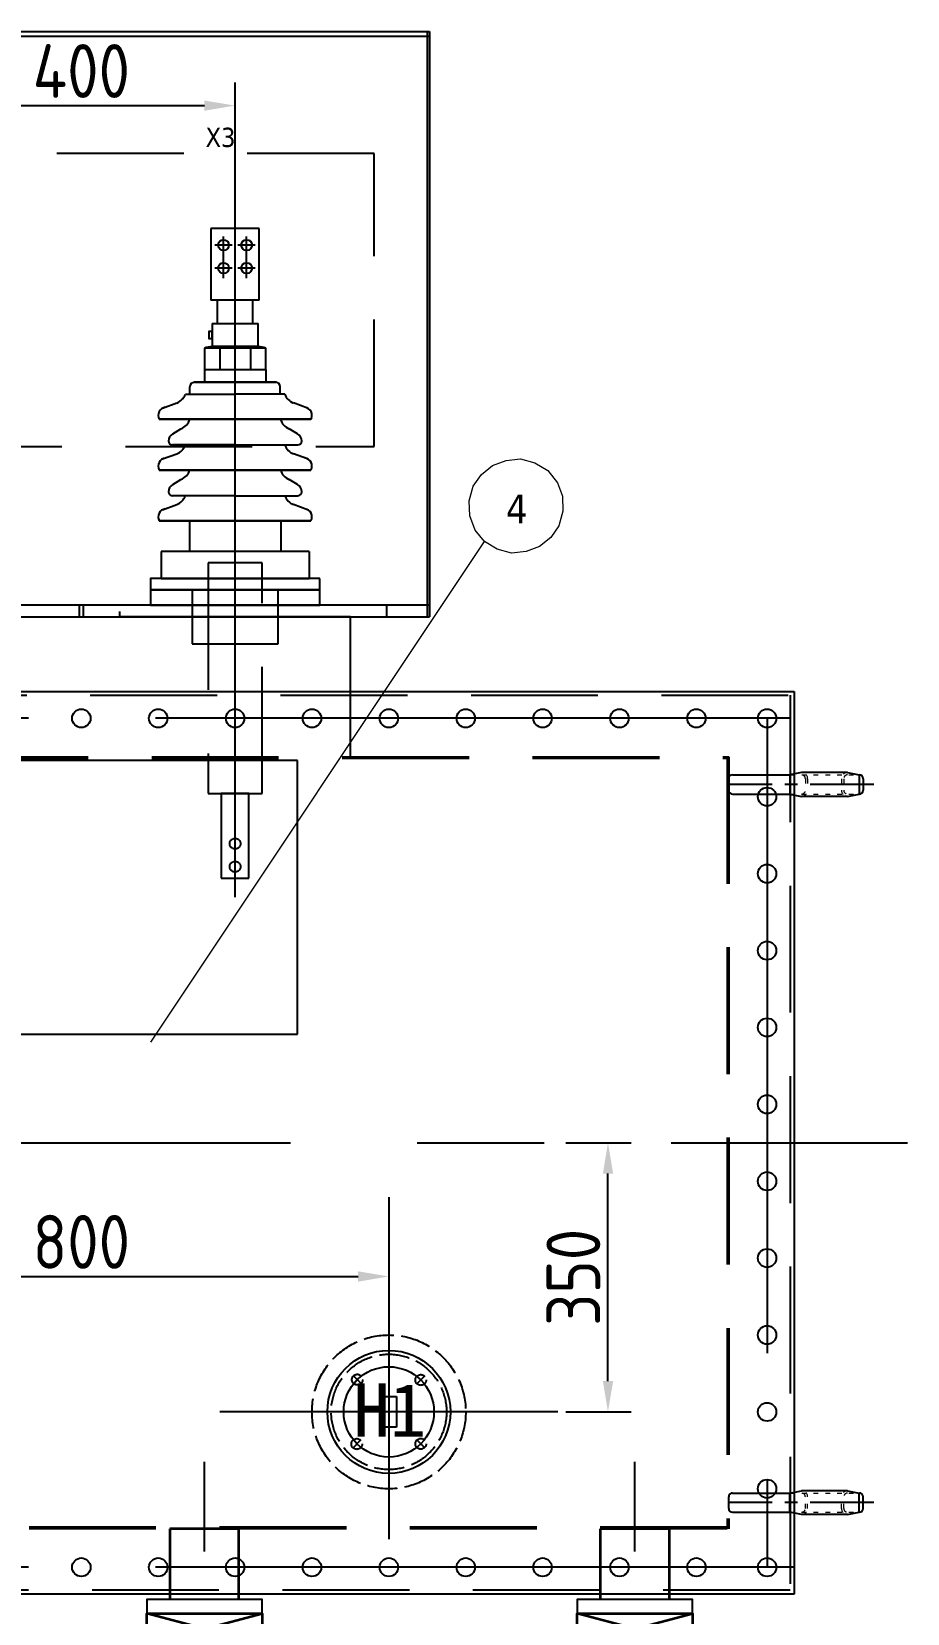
# Model space of a CAD drawing. Header units: millimetres. Extents: x 170753 to 421125, y -418833 to -179812.
# Drawn here: x 173945 to 175084, y -186374 to -184317 of the extents above; entities that cross this region are included whole.
import ezdxf

# ---------------------------------------------------------------- set-up
doc = ezdxf.new("R2010")
doc.units = ezdxf.units.MM
doc.header["$LTSCALE"] = 13
for name, pattern in [('4 点画线', [9, 6.25, -1.25, 0.25, -1.25]), ('ACAD_ISO03W100', [1.18, 0.47, -0.71]), ('AM_ISO02W050', [7.5, 6, -1.5]), ('CENTER', [50.8, 31.75, -6.35, 6.35, -6.35]), ('CENTERX2', [101.6, 63.5, -12.7, 12.7, -12.7]), ('HIDDEN', [9.525, 6.35, -3.175])]:
    doc.linetypes.add(name, pattern=pattern)
doc.layers.get('0').update_dxf_attribs({"color": 1, "linetype": 'CENTER'})
for name, color, linetype, lineweight in [('05', 4, 'Continuous', 35), ('标注、文本', 3, 'Continuous', 25), ('铁心', 3, 'Continuous', 0)]:
    doc.layers.add(name, color=color, linetype=linetype, lineweight=lineweight)
for name, color, linetype in [('1', 4, 'Continuous'), ('2细线层', 4, 'Continuous'), ('3', 6, 'HIDDEN'), ('4', 2, 'HIDDEN')]:
    doc.layers.add(name, color=color, linetype=linetype)
doc.styles.add('Note Text (ANSI)', font='arial.ttf')
doc.styles.get("Standard").update_dxf_attribs({"font": 'gbenor.shx', "bigfont": 'gbcbig.shx'})
doc.styles.add('Tahoma$001', font='tahoma.ttf', dxfattribs={"height": 2.159784})
doc.styles.add('Tahoma_txtstyle_37.59_0_0', font='tahoma.ttf')
doc.dimstyles.new('1-15', dxfattribs={"dimscale": 20, "dimtxt": 3.5, "dimasz": 2, "dimexe": 1.5, "dimexo": 0.5, "dimgap": 0.5, "dimtad": 1, "dimtoh": 1, "dimdec": 1, "dimdsep": 46, "dimtxsty": 'Standard', "dimcen": 2.5, "dimclrd": 3, "dimclre": 3, "dimclrt": 3, "dimadec": 0, "dimazin": 2, "dimtfac": 1, "dimtdec": 1, "dimtmove": 0, "dimatfit": 2, "dimfxl": 1, "dimarcsym": 0})

# ---------------------------------------------------------------- blocks, each defined once
blk = doc.blocks.new('*D636')
at = {"layer": 'Defpoints', "color": 0, "transparency": 16777216}
for p in [(173609.5, -185884), (174409.5, -185884), (174409.5, -185936.2)]:
    blk.add_point(p, dxfattribs=at)
at = {"layer": '标注、文本', "color": 3, "lineweight": -2, "transparency": 16777216}
for p, q in [((173609.5, -185894), (173609.5, -185966.2)), ((174409.5, -185894), (174409.5, -185966.2)), ((173649.5, -185936.2), (174369.5, -185936.2))]:
    blk.add_line(p, q, dxfattribs=at)
at = {"layer": '标注、文本', "color": 3, "transparency": 16777216}
for points in [[(173649.5, -185929.5), (173649.5, -185942.9), (173609.5, -185936.2)], [(174369.5, -185929.5), (174369.5, -185942.9), (174409.5, -185936.2)]]:
    blk.add_solid(points, dxfattribs=at)
at = {"layer": '标注、文本', "color": 3, "transparency": 16777216, "insert": (174009.5, -185891.2), "char_height": 70, "attachment_point": 5}
blk.add_mtext('800', dxfattribs=at)
blk = doc.blocks.new('A$C392507CE')
at = {"layer": '05', "linetype": 'ByBlock'}
for p, q in [((0.5, 94.6), (-149.5, 54.6)), ((-149.5, 94.6), (0.5, 54.6))]:
    blk.add_line(p, q, dxfattribs=at)
blk.add_lwpolyline([(0.5, 94.6), (-149.5, 94.6), (-149.5, 54.6), (0.5, 54.6)], close=True, dxfattribs=at)
blk = doc.blocks.new('sdxs2100')
at = {"layer": '05', "ltscale": 200}
for p, q in [((173675.5, -196584.4), (173585.5, -196584.4)), ((173585.5, -196584.4), (173585.5, -196676.4)), ((173675.5, -196676.4), (173675.5, -196584.4)), ((174235.5, -196584.4), (174145.5, -196584.4)), ((174145.5, -196584.4), (174145.5, -196676.4)), ((174235.5, -196676.4), (174235.5, -196584.4))]:
    blk.add_line(p, q, dxfattribs=at)
at = {"layer": '1', "color": 1, "linetype": 'CENTERX2', "lineweight": -3}
for p, q in [((173630.5, -197604.4), (173630.5, -196497.1)), ((174190.5, -197604.4), (174190.5, -196497.1))]:
    blk.add_line(p, q, dxfattribs=at)
at = {"layer": '1'}
for points in [[(173705.5, -196694.4), (173705.5, -196676.4), (173555.5, -196676.4), (173555.5, -196694.4)], [(174265.5, -196694.4), (174265.5, -196676.4), (174115.5, -196676.4), (174115.5, -196694.4)]]:
    blk.add_lwpolyline(points, close=True, dxfattribs=at)
at = {"layer": '1', "extrusion": (0, 0, -1), "zscale": -1, "rotation": 180}
for p in [(-173705, -196639.8), (-174265, -196639.8)]:
    blk.add_blockref('A$C392507CE', p, dxfattribs=at)
blk = doc.blocks.new('*D660')
at = {"layer": 'Defpoints', "color": 0, "transparency": 16777216}
for p in [(174209.5, -184413.5), (173809.5, -184573.4), (174209.5, -184573.4)]:
    blk.add_point(p, dxfattribs=at)
at = {"layer": '标注、文本', "color": 3, "lineweight": -2, "transparency": 16777216}
for p, q in [((173809.5, -184563.4), (173809.5, -184383.5)), ((174209.5, -184563.4), (174209.5, -184383.5)), ((173849.5, -184413.5), (174169.5, -184413.5))]:
    blk.add_line(p, q, dxfattribs=at)
at = {"layer": '标注、文本', "color": 3, "transparency": 16777216}
for points in [[(173849.5, -184406.9), (173849.5, -184420.2), (173809.5, -184413.5)], [(174169.5, -184406.9), (174169.5, -184420.2), (174209.5, -184413.5)]]:
    blk.add_solid(points, dxfattribs=at)
at = {"layer": '标注、文本', "color": 3, "transparency": 16777216, "insert": (174009.5, -184368.5), "char_height": 70, "attachment_point": 5}
blk.add_mtext('400', dxfattribs=at)
blk = doc.blocks.new('*D673')
at = {"layer": 'Defpoints', "color": 0, "transparency": 16777216}
for p in [(174629.5, -185762.3), (174694.5, -185762.3), (174629.5, -186112.3)]:
    blk.add_point(p, dxfattribs=at)
at = {"layer": '标注、文本', "color": 3, "lineweight": -2, "transparency": 16777216}
for p, q in [((174639.5, -185762.3), (174724.5, -185762.3)), ((174694.5, -186072.3), (174694.5, -185802.3)), ((174639.5, -186112.3), (174724.5, -186112.3))]:
    blk.add_line(p, q, dxfattribs=at)
at = {"layer": '标注、文本', "color": 3, "transparency": 16777216}
for points in [[(174687.9, -185802.3), (174701.2, -185802.3), (174694.5, -185762.3)], [(174687.9, -186072.3), (174701.2, -186072.3), (174694.5, -186112.3)]]:
    blk.add_solid(points, dxfattribs=at)
at = {"layer": '标注、文本', "color": 3, "transparency": 16777216, "insert": (174649.5, -185937.3), "char_height": 70, "attachment_point": 5, "rotation": 90}
blk.add_mtext('350', dxfattribs=at)

msp = doc.modelspace()

# ---------------------------------------------------------------- linework, layer by layer
at = {"color": 4, "linetype": 'Continuous'}
for p, q in [((174399.49, -186132.29), (174399.49, -186092.29)), ((174399.49, -186092.29), (174419.49, -186092.29)), ((174419.49, -186092.29), (174419.49, -186132.29)), ((174419.49, -186132.29), (174399.49, -186132.29))]:
    msp.add_line(p, q, dxfattribs=at)
at = {"color": 2, "linetype": 'AM_ISO02W050', "ltscale": 0.5}
for centre, radius in [((174409.49, -186112.29), 100), ((174409.49, -186112.29), 75), ((174368.44, -186070.35), 7), ((174450.99, -186070.79), 7), ((174367.77, -186154.02), 7), ((174450.99, -186153.79), 7)]:
    msp.add_circle(centre, radius, dxfattribs=at)
at = {"color": 4, "linetype": 'Continuous'}
msp.add_circle((174409.49, -186112.29), 80, dxfattribs=at)
at = {"layer": '1'}
for p, q in [((172756.49, -184317.31), (174462.49, -184317.31)), ((172756.49, -184323.31), (174462.49, -184323.31)), ((174459.49, -184317.31), (174459.49, -185078.31)), ((174462.49, -184317.31), (174462.49, -185078.31)), ((174240.99, -184573.36), (174177.99, -184573.36)), ((174177.99, -184573.36), (174177.99, -184666.36)), ((174240.99, -184666.36), (174240.99, -184573.36)), ((174240.99, -184666.36), (174177.99, -184666.36)), ((174186.43, -184696.97), (174186.43, -184666.36)), ((174232.55, -184696.97), (174232.55, -184666.36)), ((174179.49, -184696.97), (174179.49, -184726.97)), ((174179.49, -184696.97), (174239.49, -184696.97)), ((174239.49, -184726.97), (174239.49, -184696.97)), ((174249.49, -184728.97), (174169.49, -184728.97)), ((174169.49, -184728.97), (174169.49, -184756.97)), ((174239.49, -184726.97), (174179.49, -184726.97)), ((174179.49, -184726.97), (174239.49, -184726.97)), ((174189.49, -184728.97), (174189.49, -184756.97)), ((174229.49, -184726.97), (174239.49, -184726.97)), ((174229.49, -184728.97), (174229.49, -184756.97)), ((174249.49, -184756.97), (174249.49, -184728.97)), ((174150.79, -184788.8), (174150.79, -184779.25)), ((174209.49, -184773.36), (174156.67, -184773.36)), ((174156.67, -184773.36), (174209.49, -184773.36)), ((174156.67, -184773.36), (174209.49, -184773.36)), ((174209.49, -184773.36), (174169.49, -184773.36)), ((174209.49, -184773.36), (174262.31, -184773.36)), ((174262.31, -184773.36), (174209.49, -184773.36)), ((174262.31, -184773.36), (174209.49, -184773.36)), ((174268.19, -184788.8), (174268.19, -184779.25)), ((174115.23, -184806.91), (174133.49, -184800.26)), ((174144.76, -184788.8), (174209.49, -184788.8)), ((174144.76, -184788.8), (174209.49, -184788.8)), ((174274.22, -184788.8), (174209.49, -184788.8)), ((174274.22, -184788.8), (174209.49, -184788.8)), ((174303.75, -184806.91), (174285.49, -184800.26)), ((174110.88, -184821.37), (174185.67, -184821.37)), ((174209.49, -184821.37), (174110.88, -184821.37)), ((174209.49, -184821.37), (174113.11, -184821.37)), ((174113.11, -184821.37), (174185.67, -184821.37)), ((174209.49, -184821.37), (174113.11, -184821.37)), ((174113.11, -184821.37), (174209.49, -184821.37)), ((174209.49, -184821.37), (174113.11, -184821.37)), ((174209.49, -184821.37), (174305.87, -184821.37)), ((174209.49, -184821.37), (174305.87, -184821.37)), ((174305.87, -184821.37), (174209.49, -184821.37)), ((174209.49, -184821.37), (174305.87, -184821.37)), ((174209.49, -184821.37), (174308.1, -184821.37)), ((174305.87, -184821.37), (174233.31, -184821.37)), ((174308.1, -184821.37), (174233.31, -184821.37)), ((174128.53, -184840.38), (174138.97, -184833.74)), ((174290.45, -184840.38), (174280.01, -184833.74)), ((174209.49, -184854.84), (174127.97, -184854.84)), ((174209.49, -184854.84), (174127.97, -184854.84)), ((174209.49, -184854.84), (174291.01, -184854.84)), ((174209.49, -184854.84), (174291.01, -184854.84)), ((174115.23, -184872.95), (174133.49, -184866.31)), ((174303.75, -184872.95), (174285.49, -184866.31)), ((174110.88, -184887.41), (174185.67, -184887.41)), ((174110.88, -184887.41), (174209.49, -184887.41)), ((174110.88, -184887.41), (174185.67, -184887.41)), ((174209.49, -184887.41), (174110.88, -184887.41)), ((174209.49, -184887.41), (174113.11, -184887.41)), ((174209.49, -184887.41), (174113.11, -184887.41)), ((174209.49, -184887.41), (174113.11, -184887.41)), ((174128.53, -184906.43), (174138.97, -184899.78)), ((174209.49, -184887.41), (174305.87, -184887.41)), ((174209.49, -184887.41), (174305.87, -184887.41)), ((174308.1, -184887.41), (174209.49, -184887.41)), ((174209.49, -184887.41), (174305.87, -184887.41)), ((174209.49, -184887.41), (174308.1, -184887.41)), ((174308.1, -184887.41), (174233.31, -184887.41)), ((174308.1, -184887.41), (174233.31, -184887.41)), ((174290.45, -184906.43), (174280.01, -184899.78)), ((174209.49, -184920.89), (174127.97, -184920.89)), ((174209.49, -184920.89), (174127.97, -184920.89)), ((174209.49, -184920.89), (174291.01, -184920.89)), ((174209.49, -184920.89), (174291.01, -184920.89)), ((174115.23, -184939), (174133.49, -184932.35)), ((174303.75, -184939), (174285.49, -184932.35)), ((174110.88, -184953.46), (174185.67, -184953.46)), ((174110.88, -184953.46), (174209.49, -184953.46)), ((174110.88, -184953.46), (174185.67, -184953.46)), ((174209.49, -184953.46), (174110.88, -184953.46)), ((174209.49, -184953.46), (174113.11, -184953.46)), ((174209.49, -184953.46), (174113.11, -184953.46)), ((174209.49, -184953.46), (174113.11, -184953.46)), ((174150.18, -184953.46), (174150.18, -184993.31)), ((174150.18, -184953.46), (174209.49, -184953.46)), ((174209.49, -184953.46), (174305.87, -184953.46)), ((174209.49, -184953.46), (174305.87, -184953.46)), ((174308.1, -184953.46), (174209.49, -184953.46)), ((174209.49, -184953.46), (174305.87, -184953.46)), ((174209.49, -184953.46), (174308.1, -184953.46)), ((174268.8, -184953.46), (174209.49, -184953.46)), ((174308.1, -184953.46), (174233.31, -184953.46)), ((174308.1, -184953.46), (174233.31, -184953.46)), ((174268.8, -184953.46), (174268.8, -184993.31)), ((174305.87, -184993.31), (174113.11, -184993.31)), ((174113.11, -184993.31), (174113.11, -185028.31)), ((174305.87, -184993.31), (174305.87, -185028.31)), ((174113.11, -185028.31), (174305.87, -185028.31)), ((174280.99, -185043.31), (174137.99, -185043.31)), ((174153.49, -185043.31), (174153.49, -185063.31)), ((174265.49, -185063.31), (174265.49, -185043.31)), ((174462.49, -185063.31), (172756.49, -185063.31)), ((172756.49, -185078.31), (174462.49, -185078.31)), ((174059.49, -185078.31), (174059.49, -185071.63)), ((174359.49, -185078.31), (174059.49, -185078.31)), ((174359.49, -185260.31), (174359.49, -185078.31)), ((172282.49, -185175.31), (174936.49, -185175.31)), ((174936.49, -185175.31), (174936.49, -186349.31)), ((174290.49, -185264.97), (172928.49, -185264.97)), ((174290.49, -185620.97), (174290.49, -185264.97)), ((172928.49, -185620.97), (174290.49, -185620.97)), ((174936.49, -186349.31), (172282.49, -186349.31))]:
    msp.add_line(p, q, dxfattribs=at)
at = {"layer": '1', "color": 1, "linetype": 'CENTERX2', "lineweight": -3}
for p, q in [((174209.49, -185077.87), (174209.49, -184550.01)), ((174205.74, -184594.86), (174183.24, -184594.86)), ((174194.49, -184638.13), (174194.49, -184583.81)), ((174235.74, -184594.86), (174213.24, -184594.86)), ((174224.49, -184638.13), (174224.49, -184583.81)), ((174205.74, -184624.86), (174183.24, -184624.86)), ((174235.74, -184624.86), (174213.24, -184624.86)), ((174209.49, -185442.97), (174209.49, -184978.72)), ((174931.49, -185210.31), (172282.49, -185210.31)), ((174901.49, -185210.31), (174901.49, -186314.31)), ((172135.04, -185762.31), (175083.94, -185762.31)), ((174409.49, -185832.92), (174409.49, -186277.87)), ((174629.47, -186112.29), (174189.51, -186112.29)), ((174931.49, -186314.31), (172317.49, -186314.31)), ((174936.49, -186314.31), (174931.49, -186314.31))]:
    msp.add_line(p, q, dxfattribs=at)
at = {"layer": '1', "color": 1, "linetype": 'CENTERX2', "lineweight": -3, "ltscale": 0.1}
for p, q in [((175040.1, -185296.31), (174851.49, -185296.31)), ((175040.1, -186230.31), (174851.49, -186230.31))]:
    msp.add_line(p, q, dxfattribs=at)
at = {"layer": '1'}
for points in [[(174179.49, -184707.42), (174175.32, -184707.42), (174175.32, -184716.53), (174179.49, -184716.53)], [(174319.49, -185028.31), (174099.49, -185028.31), (174099.49, -185043.31), (174319.49, -185043.31)], [(174319.49, -185043.31), (174099.49, -185043.31), (174099.49, -185063.31), (174319.49, -185063.31)], [(174006.99, -185063.31), (173611.99, -185063.31), (173611.99, -185078.31), (174006.99, -185078.31)], [(174406.99, -185063.31), (174011.99, -185063.31), (174011.99, -185078.31), (174406.99, -185078.31)]]:
    msp.add_lwpolyline(points, close=True, dxfattribs=at)
for centre, radius in [((174194.49, -184594.86), 7), ((174224.49, -184594.86), 7), ((174194.49, -184624.86), 7), ((174224.49, -184624.86), 7), ((174009.49, -185210.31), 12), ((174109.49, -185210.31), 12), ((174209.49, -185210.31), 12), ((174309.49, -185210.31), 12), ((174409.49, -185210.31), 12), ((174509.49, -185210.31), 12), ((174609.49, -185210.31), 12), ((174709.49, -185210.31), 12), ((174809.49, -185210.31), 12), ((174901.49, -185210.31), 12), ((174901.49, -185210.31), 12), ((174901.49, -185312.31), 12), ((174901.49, -185412.31), 12), ((174901.49, -185512.31), 12), ((174901.49, -185612.31), 12), ((174901.49, -185712.31), 12), ((174901.49, -185812.31), 12), ((174901.49, -185912.31), 12), ((174901.49, -186012.31), 12), ((174901.49, -186112.31), 12), ((174901.49, -186212.31), 12), ((174009.49, -186314.31), 12), ((174109.49, -186314.31), 12), ((174209.49, -186314.31), 12), ((174309.49, -186314.31), 12), ((174409.49, -186314.31), 12), ((174509.49, -186314.31), 12), ((174609.49, -186314.31), 12), ((174709.49, -186314.31), 12), ((174809.49, -186314.31), 12), ((174901.49, -186314.31), 12)]:
    msp.add_circle(centre, radius, dxfattribs=at)
for centre, radius, start, end in [((174179.49, -184752.97), 26, 67.38014, 112.61986), ((174209.49, -184827.97), 101, 78.57881, 101.42119), ((174239.49, -184752.97), 26, 67.38014, 112.61986), ((174156.67, -184779.25), 5.89, 90, 180), ((174262.31, -184779.25), 5.89, 0, 90), ((174127.11, -184782.73), 18.66, 290, 341.01395), ((174291.87, -184782.73), 18.66, 198.98605, 250), ((174119.86, -184816.18), 10.37, 96.67969, 210.00001), ((174132.59, -184816.2), 18.66, 290, 343.93745), ((174286.39, -184816.2), 18.66, 196.06255, 250), ((174299.12, -184816.18), 10.37, 329.99999, 83.32031), ((174133.15, -184849.66), 10.37, 116.51179, 180), ((174285.83, -184849.66), 10.37, 0, 63.48821), ((174127.97, -184849.66), 5.18, 180, 270), ((174127.11, -184848.77), 18.66, 290, 341.01395), ((174291.87, -184848.77), 18.66, 198.98605, 250), ((174291.01, -184849.66), 5.18, 270, 0), ((174119.86, -184882.23), 10.37, 96.67969, 210.00001), ((174299.12, -184882.23), 10.37, 329.99999, 83.32031), ((174132.59, -184882.25), 18.66, 290, 343.93745), ((174286.39, -184882.25), 18.66, 196.06255, 250), ((174133.15, -184915.71), 10.37, 116.51179, 180), ((174127.97, -184915.71), 5.18, 180, 270), ((174127.11, -184914.82), 18.66, 290, 341.01395), ((174291.87, -184914.82), 18.66, 198.98605, 250), ((174285.83, -184915.71), 10.37, 0, 63.48821), ((174291.01, -184915.71), 5.18, 270, 0), ((174119.86, -184948.28), 10.37, 96.67969, 210.00001), ((174299.12, -184948.28), 10.37, 329.99999, 83.32031)]:
    msp.add_arc(centre, radius, start, end, dxfattribs=at)
at = {"layer": '2细线层'}
for p, q in [((174249.49, -184756.97), (174169.49, -184756.97)), ((174169.49, -184756.97), (174169.49, -184773.36)), ((174249.49, -184756.97), (174249.49, -184773.36))]:
    msp.add_line(p, q, dxfattribs=at)
at = {"layer": '3', "ltscale": 2}
for p, q in [((174390.49, -184475.86), (172828.49, -184475.86)), ((174390.49, -184856.86), (174390.49, -184475.86)), ((172828.49, -184856.86), (174390.49, -184856.86)), ((174153.49, -185063.31), (174153.49, -185113.31)), ((174265.49, -185113.31), (174265.49, -185063.31)), ((174153.49, -185113.31), (174265.49, -185113.31)), ((172287.49, -185180.31), (174931.49, -185180.31)), ((174931.49, -185180.31), (174931.49, -186344.31)), ((172367.49, -185260.31), (174851.49, -185260.31)), ((172367.49, -185262.31), (174849.49, -185262.31)), ((174849.49, -185260.31), (174849.49, -186264.31)), ((174851.49, -185260.31), (174851.49, -186264.31)), ((174849.49, -186262.31), (172367.49, -186262.31)), ((174849.49, -186264.31), (172367.49, -186264.31)), ((174931.49, -186344.31), (172282.49, -186344.31))]:
    msp.add_line(p, q, dxfattribs=at)
for points in [[(174244.49, -185008.31), (174174.49, -185008.31), (174174.49, -185308.31), (174244.49, -185308.31)], [(174227.49, -185308.31), (174191.49, -185308.31), (174191.49, -185418.31), (174227.49, -185418.31)]]:
    msp.add_lwpolyline(points, close=True, dxfattribs=at)
for centre in [(174209.49, -185373.31), (174209.49, -185403.31)]:
    msp.add_circle(centre, 7, dxfattribs=at)
at = {"layer": '4', "color": 1}
for p, q in [((174409.49, -185979.73), (174409.49, -186231.05)), ((174373.31, -186075.37), (174363.56, -186065.33)), ((174446.04, -186075.74), (174455.94, -186065.84)), ((174372.65, -186148.99), (174362.9, -186159.04)), ((174446.04, -186148.84), (174455.94, -186158.74))]:
    msp.add_line(p, q, dxfattribs=at)
at = {"layer": '标注、文本'}
for p, q in [((174851.49, -185288.81), (174851.49, -185303.81)), ((174856.49, -185283.81), (174931.23, -185283.81)), ((174946.23, -185280.81), (174931.23, -185283.81)), ((174931.23, -185283.81), (174931.23, -185308.81)), ((175006.23, -185280.81), (174946.23, -185280.81)), ((175006.23, -185280.81), (175021.23, -185283.81)), ((175021.23, -185283.81), (175021.23, -185308.81)), ((175026.47, -185288.81), (175026.47, -185303.81)), ((174856.49, -185308.81), (174931.23, -185308.81)), ((174931.23, -185308.81), (174946.23, -185311.81)), ((175006.23, -185311.81), (174946.23, -185311.81)), ((175006.23, -185311.81), (175021.23, -185308.81)), ((174856.49, -186217.81), (174931.23, -186217.81)), ((174931.23, -186217.81), (174946.23, -186214.81)), ((174931.23, -186242.81), (174931.23, -186217.81)), ((175006.23, -186214.81), (174946.23, -186214.81)), ((175006.23, -186214.81), (175021.23, -186217.81)), ((175021.23, -186242.81), (175021.23, -186217.81)), ((174851.49, -186237.81), (174851.49, -186222.81)), ((175026.47, -186237.81), (175026.47, -186222.81)), ((174856.49, -186242.81), (174931.23, -186242.81)), ((174946.23, -186245.81), (174931.23, -186242.81)), ((175006.23, -186245.81), (174946.23, -186245.81)), ((175006.23, -186245.81), (175021.23, -186242.81))]:
    msp.add_line(p, q, dxfattribs=at)
at = {"layer": '标注、文本', "color": 2, "linetype": 'ACAD_ISO03W100', "lineweight": 18}
for p, q in [((174931.23, -185283.81), (175021.47, -185283.81)), ((174951.23, -185288.81), (174951.23, -185303.81)), ((174954.23, -185288.81), (174954.23, -185303.81)), ((174998.23, -185288.81), (174998.23, -185303.81)), ((175001.23, -185288.81), (175001.23, -185303.81)), ((174931.23, -185308.81), (175021.47, -185308.81)), ((174931.23, -186217.81), (175021.47, -186217.81)), ((174951.23, -186237.81), (174951.23, -186222.81)), ((174954.23, -186237.81), (174954.23, -186222.81)), ((174998.23, -186237.81), (174998.23, -186222.81)), ((175001.23, -186237.81), (175001.23, -186222.81)), ((174931.23, -186242.81), (175021.47, -186242.81))]:
    msp.add_line(p, q, dxfattribs=at)
at = {"layer": '标注、文本', "color": 1, "linetype": '4 点画线', "lineweight": 20}
msp.add_line((174409.49, -186194.79), (174409.49, -185929.79), dxfattribs=at)
at = {"layer": '标注、文本'}
msp.add_circle((174409.49, -186112.29), 58.69, dxfattribs=at)
for centre, start, end in [((174856.49, -185288.81), 90, 180), ((175021.47, -185288.81), 0, 90), ((174856.49, -185303.81), 180, 270), ((174856.49, -185303.81), 180, 270), ((175021.47, -185303.81), 270, 0), ((174856.49, -186222.81), 90, 180), ((175021.47, -186222.81), 0, 90), ((174856.49, -186237.81), 180, 270), ((175021.47, -186237.81), 270, 0)]:
    msp.add_arc(centre, 5, start, end, dxfattribs=at)
at = {"layer": '标注、文本', "color": 2, "linetype": 'ACAD_ISO03W100', "lineweight": 18}
for centre, radius, start, end in [((174946.23, -185288.81), 8, 0, 90), ((174946.23, -185288.81), 5, 0, 90), ((175006.23, -185288.81), 8, 90, 180), ((175006.23, -185288.81), 5, 90, 180), ((174946.23, -185303.81), 5, 270, 0), ((174946.23, -185303.81), 8, 270, 0), ((175006.23, -185303.81), 8, 180, 270), ((175006.23, -185303.81), 5, 180, 270), ((174946.23, -186222.81), 8, 0, 90), ((174946.23, -186222.81), 5, 0, 90), ((175006.23, -186222.81), 8, 90, 180), ((175006.23, -186222.81), 5, 90, 180), ((174946.23, -186237.81), 5, 270, 0), ((174946.23, -186237.81), 8, 270, 0), ((175006.23, -186237.81), 8, 180, 270), ((175006.23, -186237.81), 5, 180, 270)]:
    msp.add_arc(centre, radius, start, end, dxfattribs=at)
at = {"layer": '铁心'}
msp.add_lwpolyline([(174521.84, -184965.68), (174514.77, -184946.8), (174514.01, -184927.42), (174519.09, -184908.49), (174530.19, -184893.39), (174544.44, -184881.33), (174562.27, -184874.86), (174580.64, -184872.95), (174599.57, -184878.02), (174616.24, -184888.22), (174628.79, -184903.93), (174635.51, -184921.61), (174635.86, -184940.89), (174630.79, -184959.81), (174620.1, -184975.03), (174605.43, -184986.97), (174588.02, -184993.55), (174569.23, -184995.35), (174550.31, -184990.28), (174534.05, -184980.19)], close=True, dxfattribs=at)
msp.add_lwpolyline([(174099.93, -185631.61), (174534.05, -184980.19), (174534.05, -184980.19)], dxfattribs=at)

# ---------------------------------------------------------------- block references
at = {"layer": '标注、文本'}
msp.add_blockref('sdxs2100', (539, 10320.04), dxfattribs=at)

# ---------------------------------------------------------------- texts
at = {"color": 1, "insert": (174363.45, -186075.16), "char_height": 69.4534, "width": 159.0117, "attachment_point": 1, "style": 'Note Text (ANSI)'}
msp.add_mtext('{\\fSimSun|b0|i0|c134|p2;H1}', dxfattribs=at)
at = {"layer": '标注、文本', "style": 'Tahoma$001'}
msp.add_text('X3', height=25, dxfattribs=at).set_placement((174171.02, -184467.31))
at = {"layer": '铁心', "style": 'Tahoma_txtstyle_37.59_0_0'}
msp.add_text('4', height=37.59, dxfattribs=at).set_placement((174561.84, -184956.87))

# ---------------------------------------------------------------- dimensions: what is measured, and where the dimension line sits
at = {"layer": '标注、文本'}
for base, p1, p2, picture, middle in [((174209.49, -184413.55), (173809.49, -184573.36), (174209.49, -184573.36), '*D660', (174009.49, -184368.55)), ((174409.49, -185936.21), (173609.49, -185884.02), (174409.49, -185884.02), '*D636', (174009.49, -185891.21))]:
    dim = msp.add_linear_dim(base=base, p1=p1, p2=p2, dimstyle='1-15', dxfattribs=at)
    dim.commit()
    dim.dimension.update_dxf_attribs({"geometry": picture, "text_midpoint": middle})
dim = msp.add_linear_dim(base=(174694.53, -185762.31), p1=(174629.47, -186112.29), p2=(174629.47, -185762.31), angle=90, dimstyle='1-15', dxfattribs=at)
dim.commit()
dim.dimension.update_dxf_attribs({"geometry": '*D673', "text_midpoint": (174649.53, -185937.3)})

doc.saveas('drawing.dxf')
